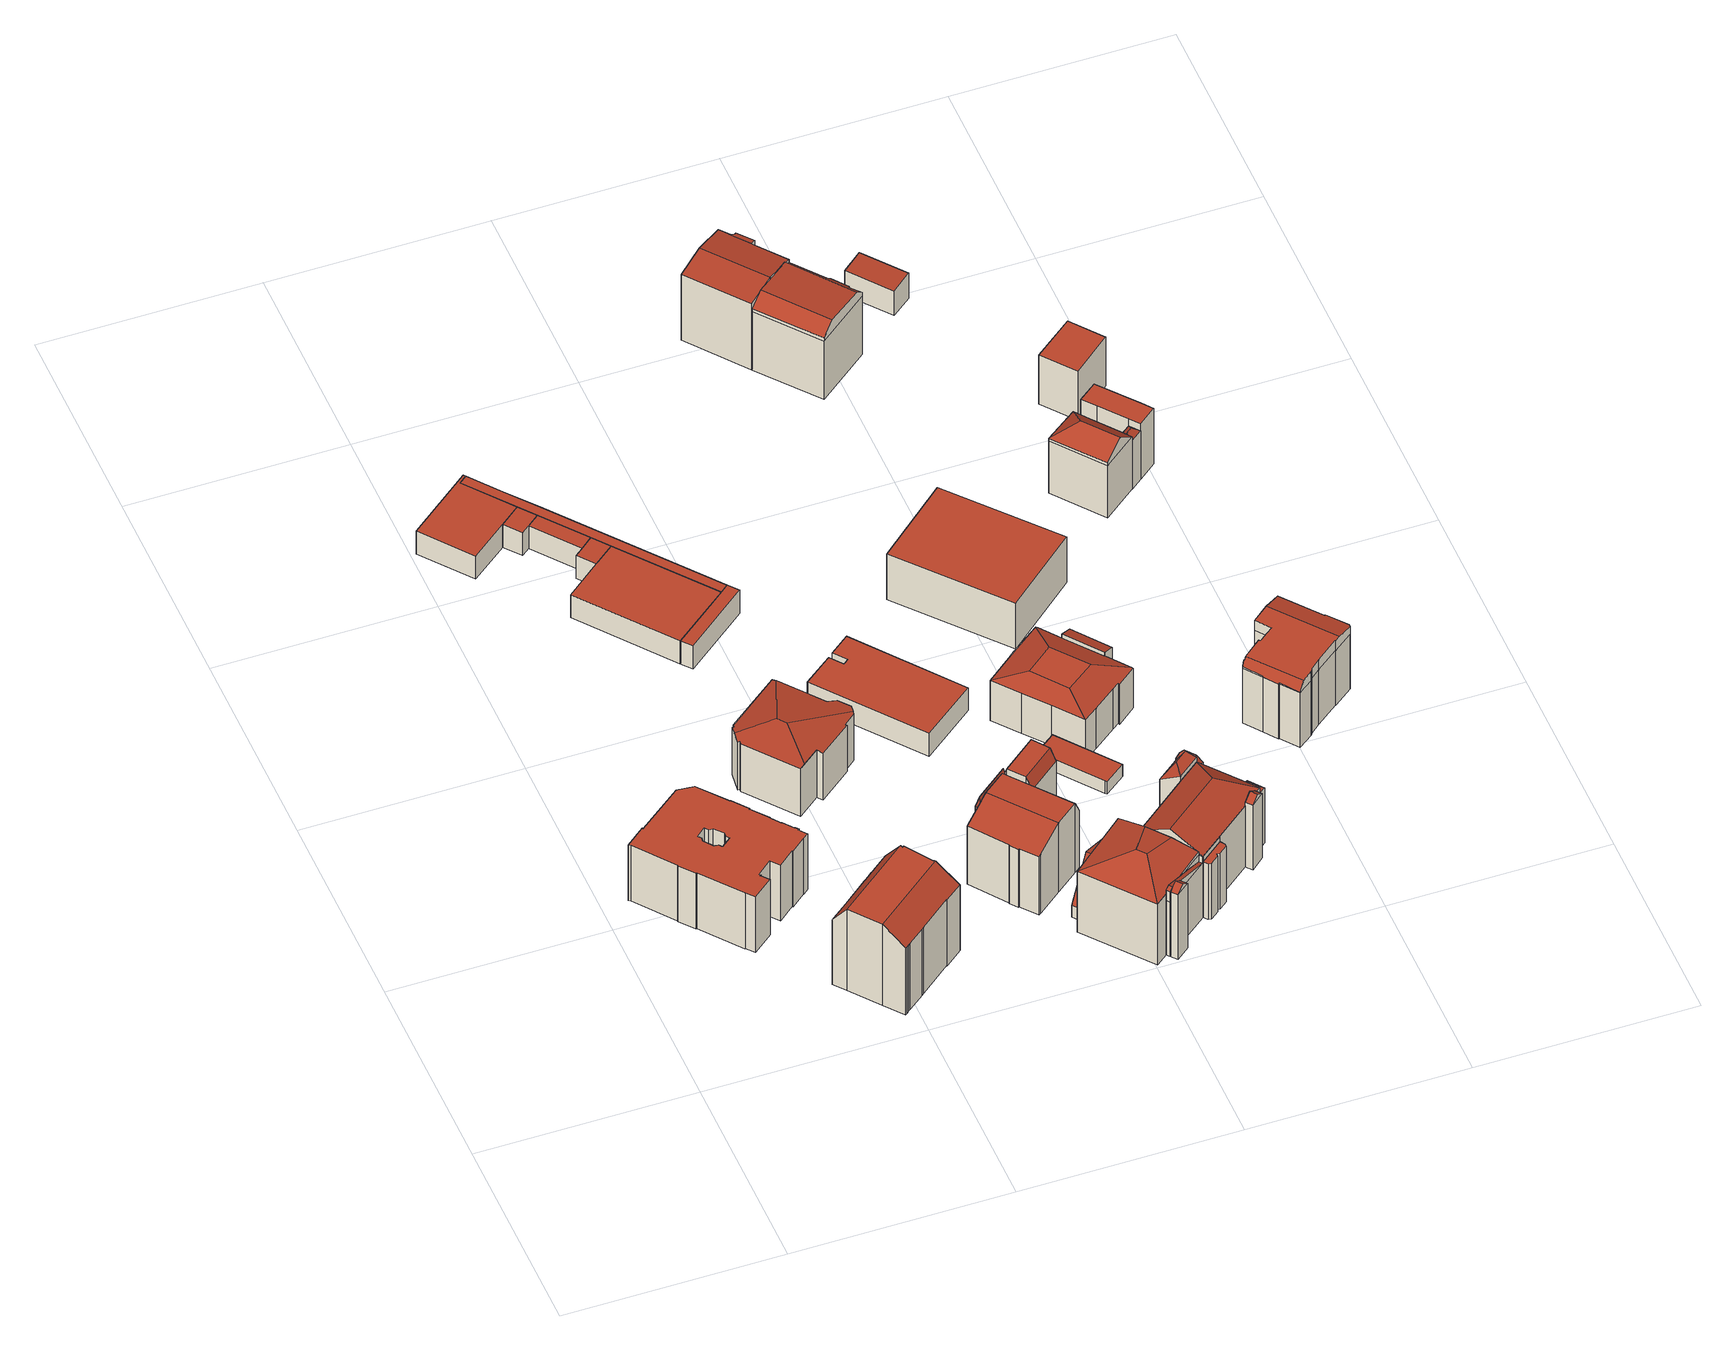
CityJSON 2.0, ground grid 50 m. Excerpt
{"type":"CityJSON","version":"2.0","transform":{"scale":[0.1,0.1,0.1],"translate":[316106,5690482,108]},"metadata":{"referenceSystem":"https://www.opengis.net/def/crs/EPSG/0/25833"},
"CityObjects":{
"building1":{"type":"Building","attributes":{"Dachtyp_tdc":"tdcPolyFlatRoof","Gemeindeschluessel":14713000,"Dachneigung":0,"QualitaetDacherkennung":7,"Geometrietyp2DReferenz":"3000","function":"31001_9998","roofType":"1000","measuredHeight":16.12},"geometry":[{"type":"MultiSurface","lod":"2","boundaries":[[[0,1,2,3]],[[1,4,5,2]],[[4,6,7,5]],[[6,8,9,7]],[[8,10,11,9]],[[12,13,14,15]],[[13,16,17,14]],[[16,18,19,17]],[[18,20,21,19]],[[20,22,23,21]],[[22,24,25,23]],[[24,26,27,25]],[[26,28,29,27]],[[28,30,31,29]],[[30,32,33,31]],[[32,34,35,33]],[[34,12,15,35]],[[10,36,37,11]],[[36,38,39,37]],[[38,40,41,39]],[[40,42,43,41]],[[42,44,45,43]],[[44,46,47,45]],[[46,48,49,47]],[[48,50,51,49]],[[50,52,53,51]],[[52,54,55,53]],[[54,56,57,55]],[[56,58,59,57]],[[58,60,61,59]],[[60,62,63,61]],[[62,64,65,63]],[[64,66,67,65]],[[66,68,69,67]],[[68,70,71,69]],[[70,72,73,71]],[[72,74,75,73]],[[74,76,77,75]],[[76,78,79,77]],[[78,80,81,79]],[[80,82,83,81]],[[82,84,85,83]],[[84,86,87,85]],[[86,88,89,87]],[[88,90,91,89]],[[90,92,93,91]],[[92,94,95,93]],[[94,0,3,95]],[[94,92,90,88,86,84,82,80,78,76,74,72,70,68,66,64,62,60,58,56,54,52,50,48,46,44,42,40,38,36,10,8,6,4,1,0],[12,34,32,30,28,26,24,22,20,18,16,13]],[[3,2,5,7,9,11,37,39,41,43,45,47,49,51,53,55,57,59,61,63,65,67,69,71,73,75,77,79,81,83,85,87,89,91,93,95],[15,14,17,19,21,23,25,27,29,31,33,35]]],"semantics":{"surfaces":[{"type":"WallSurface"},{"type":"RoofSurface"},{"type":"GroundSurface"}],"values":[0,0,0,0,0,0,0,0,0,0,0,0,0,0,0,0,0,0,0,0,0,0,0,0,0,0,0,0,0,0,0,0,0,0,0,0,0,0,0,0,0,0,0,0,0,0,0,0,1,2]}}]},
"building2":{"type":"Building","attributes":{"Dachtyp_tdc":"tdcFreeFormRoof","Gemeindeschluessel":14713000,"Dachneigung":0,"QualitaetDacherkennung":23,"Geometrietyp2DReferenz":"3000","function":"31001_9998","roofType":"5000","measuredHeight":23.59},"geometry":[{"type":"MultiSurface","lod":"2","boundaries":[[[96,97,98,99]],[[97,100,101,98]],[[100,102,103,101]],[[102,104,105,103]],[[104,106,107,105]],[[106,108,109,107]],[[108,110,111,109]],[[110,112,113,111]],[[112,114,115,113]],[[114,116,117,115]],[[116,118,119,117]],[[118,120,121,119]],[[120,122,123,121]],[[122,124,125,123]],[[124,126,127,125]],[[126,128,129,127]],[[128,130,131,129]],[[130,132,133,131]],[[132,134,135,133]],[[134,136,137,135]],[[136,138,139,137]],[[138,140,141,139]],[[140,142,143,141]],[[142,144,145,143]],[[144,146,147,145]],[[146,96,99,147]],[[142,140,138,136,134,132,130,128,126,124,122]],[[120,118,116,114,112,110,108,106,104,102,100]],[[122,120,100,97,96,146,144,142]],[[99,98,101,103,105,107,109,111,113,115,117,119,121,123,125,127,129,131,133,135,137,139,141,143,145,147]]],"semantics":{"surfaces":[{"type":"WallSurface"},{"type":"RoofSurface"},{"type":"GroundSurface"}],"values":[0,0,0,0,0,0,0,0,0,0,0,0,0,0,0,0,0,0,0,0,0,0,0,0,0,0,1,1,1,2]}}]},
"building3":{"type":"Building","attributes":{"Gemeindeschluessel":14713000,"Geometrietyp2DReferenz":"3000","function":"31001_3211","roofType":"9999"},"children":["building3-1","building3-2","building3-3","building3-4","building3-5"]},
"building3-1":{"type":"BuildingPart","attributes":{"Dachtyp_tdc":"tdcPolyFlatRoof","Dachneigung":0,"QualitaetDacherkennung":55,"Geometrietyp2DReferenz":"3000","roofType":"1000","measuredHeight":6.59},"parents":["building3"],"geometry":[{"type":"MultiSurface","lod":"2","boundaries":[[[148,149,150,151]],[[152,153,154,155]],[[148,151,156,157]],[[157,153,152,149,148]],[[151,150,155,154,156]],[[155,150,149,152]],[[157,156,154,153]]],"semantics":{"surfaces":[{"type":"WallSurface"},{"type":"RoofSurface"},{"type":"GroundSurface"},{"type":"ClosureSurface"}],"values":[0,0,0,1,2,3,3]}}]},
"building3-2":{"type":"BuildingPart","attributes":{"Dachtyp_tdc":"tdcPolyFlatRoof","Dachneigung":0,"QualitaetDacherkennung":68,"Geometrietyp2DReferenz":"3000","roofType":"1000","measuredHeight":6.63},"parents":["building3"],"geometry":[{"type":"MultiSurface","lod":"2","boundaries":[[[158,159,160,161]],[[159,162,163,160]],[[162,164,165,163]],[[164,166,167,165]],[[166,152,155,167]],[[158,161,150,149]],[[149,152,166,164,162,159,158]],[[160,163,165,167,155,150,161]],[[149,150,155,152]]],"semantics":{"surfaces":[{"type":"WallSurface"},{"type":"RoofSurface"},{"type":"GroundSurface"},{"type":"ClosureSurface"}],"values":[0,0,0,0,0,0,1,2,3]}}]},
"building3-3":{"type":"BuildingPart","attributes":{"Dachtyp_tdc":"tdcPolyFlatRoof","Dachneigung":0,"QualitaetDacherkennung":56,"Geometrietyp2DReferenz":"3000","roofType":"1000","measuredHeight":6.57},"parents":["building3"],"geometry":[{"type":"MultiSurface","lod":"2","boundaries":[[[168,157,156,169]],[[153,170,171,154]],[[170,153,157,168]],[[169,156,154,171]],[[154,156,157,153]],[[169,171,170,168]]],"semantics":{"surfaces":[{"type":"WallSurface"},{"type":"RoofSurface"},{"type":"GroundSurface"},{"type":"ClosureSurface"}],"values":[0,0,1,2,3,3]}}]},
"building3-4":{"type":"BuildingPart","attributes":{"Dachtyp_tdc":"tdcPolyFlatRoof","Dachneigung":0,"QualitaetDacherkennung":60,"Geometrietyp2DReferenz":"3000","roofType":"1000","measuredHeight":6.61},"parents":["building3"],"geometry":[{"type":"MultiSurface","lod":"2","boundaries":[[[172,173,174,175]],[[173,168,169,174]],[[176,177,171,170]],[[176,170,168,173,172]],[[175,174,169,171,177]],[[170,171,169,168]],[[175,177,176,172]]],"semantics":{"surfaces":[{"type":"WallSurface"},{"type":"RoofSurface"},{"type":"GroundSurface"},{"type":"ClosureSurface"}],"values":[0,0,0,1,2,3,3]}}]},
"building3-5":{"type":"BuildingPart","attributes":{"Dachtyp_tdc":"tdcPolyFlatRoof","Dachneigung":0,"QualitaetDacherkennung":76,"Geometrietyp2DReferenz":"3000","roofType":"1000","measuredHeight":6.61},"parents":["building3"],"geometry":[{"type":"MultiSurface","lod":"2","boundaries":[[[178,179,177,176]],[[178,180,181,179]],[[178,176,172,182,183,180]],[[181,184,185,175,177,179]],[[180,183,184,181]],[[183,182,185,184]],[[182,172,175,185]],[[176,177,175,172]]],"semantics":{"surfaces":[{"type":"WallSurface"},{"type":"RoofSurface"},{"type":"GroundSurface"},{"type":"ClosureSurface"}],"values":[0,0,1,2,0,0,0,3]}}]},
"building4":{"type":"Building","attributes":{"name":"Villa Thomana","Dachtyp_tdc":"tdcFreeFormRoof","Gemeindeschluessel":14713000,"Dachneigung":10.05,"QualitaetDacherkennung":48,"Geometrietyp2DReferenz":"3000","function":"31001_9998","roofType":"5000","measuredHeight":15.52},"geometry":[{"type":"MultiSurface","lod":"2","boundaries":[[[186,187,188,189]],[[187,190,191,188]],[[190,192,193,191]],[[192,194,195,193]],[[194,196,197,195]],[[196,198,199,197]],[[198,200,201,199]],[[200,202,203,201]],[[202,204,205,203]],[[204,206,207,205]],[[206,208,209,207]],[[208,210,211,209]],[[210,212,213,211]],[[212,214,215,213]],[[214,216,217,215]],[[216,186,189,217]],[[198,196,218,219,220,204,202,200]],[[221,222,187,186,216,214,223]],[[218,194,192,190,222,221,219]],[[221,223,212,210,208,206,220,219]],[[196,194,218]],[[214,212,223]],[[190,187,222]],[[206,204,220]],[[189,188,191,193,195,197,199,201,203,205,207,209,211,213,215,217]]],"semantics":{"surfaces":[{"type":"WallSurface"},{"type":"RoofSurface"},{"type":"GroundSurface"}],"values":[0,0,0,0,0,0,0,0,0,0,0,0,0,0,0,0,1,1,1,1,0,0,0,0,2]}}]},
"building5":{"type":"Building","attributes":{"Gemeindeschluessel":14713000,"Geometrietyp2DReferenz":"3000","function":"31001_3211","roofType":"9999"},"children":["building5-1","building5-2"]},
"building5-1":{"type":"BuildingPart","attributes":{"Dachtyp_tdc":"tdcPolyFlatRoof","Dachneigung":0,"QualitaetDacherkennung":63,"Geometrietyp2DReferenz":"3000","roofType":"1000","measuredHeight":6.59},"parents":["building5"],"geometry":[{"type":"MultiSurface","lod":"2","boundaries":[[[166,164,165,167]],[[164,224,225,165]],[[224,226,227,225]],[[226,228,229,227]],[[178,166,167,179]],[[178,228,226,224,164,166]],[[167,165,225,227,229,179]],[[179,229,228,178]]],"semantics":{"surfaces":[{"type":"WallSurface"},{"type":"RoofSurface"},{"type":"GroundSurface"},{"type":"ClosureSurface"}],"values":[0,0,0,0,0,1,2,3]}}]},
"building5-2":{"type":"BuildingPart","attributes":{"Dachtyp_tdc":"tdcPolyFlatRoof","Dachneigung":0,"QualitaetDacherkennung":55,"Geometrietyp2DReferenz":"3000","roofType":"1000","measuredHeight":6.64},"parents":["building5"],"geometry":[{"type":"MultiSurface","lod":"2","boundaries":[[[230,231,232,233]],[[231,234,184,232]],[[234,235,181,184]],[[235,236,178,179,181]],[[237,230,233,229,228]],[[237,236,235,234,231,230]],[[233,232,184,181,179,229]],[[228,178,236,237]],[[228,229,179,178]]],"semantics":{"surfaces":[{"type":"WallSurface"},{"type":"RoofSurface"},{"type":"GroundSurface"},{"type":"ClosureSurface"}],"values":[0,0,0,0,0,1,2,0,3]}}]},
"building6":{"type":"Building","attributes":{"Gemeindeschluessel":14713000,"Geometrietyp2DReferenz":"3000","function":"31001_9998","roofType":"9999"},"children":["building6-1","building6-2","building6-3"]},
"building6-1":{"type":"BuildingPart","attributes":{"Dachtyp_tdc":"tdcCutGableRoof","Dachneigung":21.96,"QualitaetDacherkennung":43,"Geometrietyp2DReferenz":"3000","roofType":"9999","measuredHeight":20.06},"parents":["building6"],"geometry":[{"type":"MultiSurface","lod":"2","boundaries":[[[238,239,240,241,242]],[[239,243,244,240]],[[243,245,246,244]],[[245,247,248,246]],[[247,249,250,248]],[[249,251,252,250]],[[251,253,254,252]],[[253,255,256,254]],[[255,257,258,256]],[[257,259,260,258]],[[259,261,262,263,260]],[[243,239,238,264,265,266,267]],[[268,261,259,257,255,253,251,249,247,245]],[[267,268,245,243]],[[269,270,271,241,240,244,246,248,250,252,254,256,258,260,263,272,273]],[[242,241,271,264,238]],[[264,271,270,265]],[[265,270,269,274,266]],[[275,262,261,268]],[[272,263,262,275]],[[267,276,275,268]],[[276,273,272,275]],[[266,274,276,267]],[[273,276,274,269]]],"semantics":{"surfaces":[{"type":"WallSurface"},{"type":"RoofSurface"},{"type":"GroundSurface"},{"type":"ClosureSurface"}],"values":[0,0,0,0,0,0,0,0,0,0,0,1,1,1,2,3,3,3,0,3,0,3,0,3]}}]},
"building6-2":{"type":"BuildingPart","attributes":{"Dachtyp_tdc":"tdcFreeFormRoof","Dachneigung":75.14,"QualitaetDacherkennung":14,"Geometrietyp2DReferenz":"3000","roofType":"5000","measuredHeight":19.78},"parents":["building6"],"geometry":[{"type":"MultiSurface","lod":"2","boundaries":[[[262,277,278,263]],[[277,279,280,281,278]],[[282,283,279,277]],[[282,277,262]],[[283,282,262,275,276,274,284]],[[263,278,281,269,273,272]],[[285,280,279]],[[269,281,280,285,274]],[[263,272,275,262]],[[272,273,276,275]],[[273,269,274,276]],[[284,285,279,283]],[[274,285,284]]],"semantics":{"surfaces":[{"type":"WallSurface"},{"type":"RoofSurface"},{"type":"GroundSurface"},{"type":"ClosureSurface"}],"values":[0,0,1,1,1,2,0,3,3,3,3,0,3]}}]},
"building6-3":{"type":"BuildingPart","attributes":{"Dachtyp_tdc":"tdcCutGableRoof","Dachneigung":0.472,"QualitaetDacherkennung":51,"Geometrietyp2DReferenz":"3000","roofType":"9999","measuredHeight":19.99},"parents":["building6"],"geometry":[{"type":"MultiSurface","lod":"2","boundaries":[[[280,286,287,281]],[[286,288,289,287]],[[288,290,291,289]],[[290,292,293,291]],[[292,294,295,293]],[[294,242,241,295]],[[288,286,280,285,284,296]],[[297,238,242,294,292,290]],[[296,297,290,288]],[[281,287,289,291,293,295,241,271,270,269]],[[264,238,297]],[[271,241,242,238,264]],[[265,264,297,296]],[[270,271,264,265]],[[284,274,266,265,296]],[[266,274,269,270,265]],[[280,281,269,274,285]],[[285,274,284]]],"semantics":{"surfaces":[{"type":"WallSurface"},{"type":"RoofSurface"},{"type":"GroundSurface"},{"type":"ClosureSurface"}],"values":[0,0,0,0,0,0,1,1,1,2,0,3,0,3,0,3,3,3]}}]},
"building7":{"type":"Building","attributes":{"Dachtyp_tdc":"tdcPolyFlatRoof","Gemeindeschluessel":14713000,"Dachneigung":0,"QualitaetDacherkennung":84,"Geometrietyp2DReferenz":"3000","function":"31001_9998","roofType":"1000","measuredHeight":6.53},"geometry":[{"type":"MultiSurface","lod":"2","boundaries":[[[298,299,300,301]],[[299,302,303,300]],[[302,304,305,303]],[[304,306,307,305]],[[306,308,309,307]],[[308,310,311,309]],[[310,312,313,311]],[[312,298,301,313]],[[312,310,308,306,304,302,299,298]],[[301,300,303,305,307,309,311,313]]],"semantics":{"surfaces":[{"type":"WallSurface"},{"type":"RoofSurface"},{"type":"GroundSurface"}],"values":[0,0,0,0,0,0,0,0,1,2]}}]},
"building8":{"type":"Building","attributes":{"Dachtyp_tdc":"tdcFreeFormRoof","Gemeindeschluessel":14713000,"Dachneigung":17.53,"QualitaetDacherkennung":1,"Geometrietyp2DReferenz":"3000","function":"31001_9998","roofType":"5000","measuredHeight":14.08},"geometry":[{"type":"MultiSurface","lod":"2","boundaries":[[[314,315,316,317]],[[315,318,319,316]],[[318,320,321,319]],[[320,322,323,321]],[[322,324,325,323]],[[324,314,317,325]],[[315,314,324,326,327,318]],[[320,327,326,322]],[[324,322,326]],[[320,318,327]],[[317,316,319,321,323,325]]],"semantics":{"surfaces":[{"type":"WallSurface"},{"type":"RoofSurface"},{"type":"GroundSurface"}],"values":[0,0,0,0,0,0,1,1,0,0,2]}}]},
"building9":{"type":"Building","attributes":{"Gemeindeschluessel":14713000,"Geometrietyp2DReferenz":"3000","function":"31001_9998","roofType":"9999"},"children":["building9-1","building9-2","building9-3","building9-4","building9-5","building9-6","building9-7","building9-8","building9-9"]},
"building9-1":{"type":"BuildingPart","attributes":{"Dachtyp_tdc":"tdcFreeFormRoof","Dachneigung":39.12,"QualitaetDacherkennung":17,"Geometrietyp2DReferenz":"3000","roofType":"5000","measuredHeight":16.83},"parents":["building9"],"geometry":[{"type":"MultiSurface","lod":"2","boundaries":[[[328,329,330,331]],[[329,332,333,330]],[[332,334,335,333]],[[336,334,332]],[[337,336,332,329]],[[337,329,328]],[[336,337,328,334]],[[331,330,333,335]],[[331,335,334,328]]],"semantics":{"surfaces":[{"type":"WallSurface"},{"type":"RoofSurface"},{"type":"GroundSurface"},{"type":"ClosureSurface"}],"values":[0,0,0,1,1,1,1,2,3]}}]},
"building9-2":{"type":"BuildingPart","attributes":{"Dachtyp_tdc":"tdcPolyFlatRoof","Dachneigung":0,"QualitaetDacherkennung":27,"Geometrietyp2DReferenz":"3000","roofType":"1000","measuredHeight":16.14},"parents":["building9"],"geometry":[{"type":"MultiSurface","lod":"2","boundaries":[[[338,339,340,341]],[[342,343,344,345]],[[343,346,347,344]],[[346,348,349,347]],[[348,350,351,349]],[[350,352,353,351]],[[352,354,355,353]],[[354,338,341,355]],[[354,352,350,348,346,343,342,339,338]],[[341,340,345,344,347,349,351,353,355]],[[345,340,339,342]]],"semantics":{"surfaces":[{"type":"WallSurface"},{"type":"RoofSurface"},{"type":"GroundSurface"},{"type":"ClosureSurface"}],"values":[0,0,0,0,0,0,0,0,1,2,3]}}]},
"building9-3":{"type":"BuildingPart","attributes":{"Dachtyp_tdc":"tdcGableRoof","Dachneigung":16.8,"QualitaetDacherkennung":8,"Geometrietyp2DReferenz":"3000","roofType":"3100","measuredHeight":19.42},"parents":["building9"],"geometry":[{"type":"MultiSurface","lod":"2","boundaries":[[[356,357,358,359]],[[360,361,362,363]],[[364,365,366,367,368,369,370,356]],[[371,372,368,367,373]],[[360,371,373,374,375,361]],[[356,370,357]],[[359,358,363,362,376]],[[363,358,357,360]],[[376,362,361,364]],[[359,376,364,356]],[[374,373,367,366]],[[361,375,365,364]],[[375,374,366,365]],[[357,370,369,371,360]],[[369,368,372,371]]],"semantics":{"surfaces":[{"type":"WallSurface"},{"type":"RoofSurface"},{"type":"GroundSurface"},{"type":"ClosureSurface"}],"values":[0,0,1,1,0,0,2,3,3,3,0,3,3,3,3]}}]},
"building9-4":{"type":"BuildingPart","attributes":{"Dachtyp_tdc":"tdcGableRoof","Dachneigung":37.86,"QualitaetDacherkennung":38,"Geometrietyp2DReferenz":"3000","roofType":"3100","measuredHeight":20.28},"parents":["building9"],"geometry":[{"type":"MultiSurface","lod":"2","boundaries":[[[377,378,379,358,357,370]],[[378,380,381,379]],[[380,371,360,363,381]],[[380,378,382]],[[378,377,383,382]],[[371,380,382,383,372]],[[358,379,381,363]],[[370,369,377]],[[357,358,363,360]],[[370,357,360,371,369]],[[383,377,369,368,372]],[[369,371,372,368]]],"semantics":{"surfaces":[{"type":"WallSurface"},{"type":"RoofSurface"},{"type":"GroundSurface"},{"type":"ClosureSurface"}],"values":[0,0,0,0,1,1,2,0,3,3,0,3]}}]},
"building9-5":{"type":"BuildingPart","attributes":{"Dachtyp_tdc":"tdcHipAndGableRoof","Dachneigung":27.98,"QualitaetDacherkennung":46,"Geometrietyp2DReferenz":"3000","roofType":"5000","measuredHeight":21.85},"parents":["building9"],"geometry":[{"type":"MultiSurface","lod":"2","boundaries":[[[384,385,386,387]],[[388,389,328,331,390,391]],[[392,393,394,335,334]],[[395,396,342,345,397]],[[398,340,339]],[[398,399,356,359,340]],[[400,384,387,401,402]],[[403,404,388,405,406]],[[405,385,384,400,407,408,406]],[[409,410,411,403,406,408,412,413,414,415]],[[396,409,415,398]],[[398,415,414,399]],[[392,403,411,393]],[[393,411,410,395]],[[395,410,409,396]],[[389,404,403,392]],[[388,404,389]],[[387,386,416,390,331,335,394,397,345,340,359,376,401]],[[416,386,385,405,417]],[[391,417,405,388]],[[390,416,417,391]],[[334,328,389,392]],[[334,335,331,328]],[[397,394,393,395]],[[339,342,396,398]],[[339,340,345,342]],[[364,356,399,418,419]],[[376,359,356,364]],[[402,401,376,364,419]],[[402,419,418,400]],[[399,414,413,418]],[[412,408,407]],[[418,413,412,407,400]]],"semantics":{"surfaces":[{"type":"WallSurface"},{"type":"RoofSurface"},{"type":"GroundSurface"},{"type":"ClosureSurface"}],"values":[0,0,0,0,0,0,0,1,1,1,0,0,0,0,0,0,0,2,3,0,3,0,3,3,0,3,0,3,3,3,0,0,3]}}]},
"building9-6":{"type":"BuildingPart","attributes":{"Dachtyp_tdc":"tdcFreeFormRoof","Dachneigung":68.6,"QualitaetDacherkennung":10,"Geometrietyp2DReferenz":"3000","roofType":"5000","measuredHeight":18.44},"parents":["building9"],"geometry":[{"type":"MultiSurface","lod":"2","boundaries":[[[420,421,422,423,424]],[[421,425,426,422]],[[425,427,428,426]],[[427,391,390,428]],[[429,391,427]],[[430,429,427,425]],[[431,430,425,421]],[[431,421,420]],[[429,430,431,420,432,417,391]],[[423,422,426,428,390,416]],[[424,432,420]],[[416,390,391,417]],[[424,423,416,417,432]]],"semantics":{"surfaces":[{"type":"WallSurface"},{"type":"RoofSurface"},{"type":"GroundSurface"},{"type":"ClosureSurface"}],"values":[0,0,0,0,1,1,1,1,1,2,0,3,3]}}]},
"building9-7":{"type":"BuildingPart","attributes":{"Dachtyp_tdc":"tdcGableRoof","Dachneigung":38.3,"QualitaetDacherkennung":40,"Geometrietyp2DReferenz":"3000","roofType":"3100","measuredHeight":20.29},"parents":["building9"],"geometry":[{"type":"MultiSurface","lod":"2","boundaries":[[[433,434,435,394,393]],[[434,436,437,435]],[[436,438,395,397,437]],[[436,434,439]],[[433,438,440]],[[434,433,440,439]],[[438,436,439,440]],[[394,435,437,397]],[[433,393,395,438]],[[393,394,397,395]]],"semantics":{"surfaces":[{"type":"WallSurface"},{"type":"RoofSurface"},{"type":"GroundSurface"},{"type":"ClosureSurface"}],"values":[0,0,0,0,0,1,1,2,0,3]}}]},
"building9-8":{"type":"BuildingPart","attributes":{"Dachtyp_tdc":"tdcHipAndGableRoof","Dachneigung":58.76,"QualitaetDacherkennung":30,"Geometrietyp2DReferenz":"3000","roofType":"5000","measuredHeight":19.45},"parents":["building9"],"geometry":[{"type":"MultiSurface","lod":"2","boundaries":[[[441,442,443,386,385]],[[442,424,423,443]],[[442,441,444]],[[445,432,424,446]],[[441,445,446,444]],[[424,442,444,446]],[[416,386,443,423]],[[385,405,445,441]],[[385,386,416,417,405]],[[417,432,445,405]],[[423,424,432,417,416]]],"semantics":{"surfaces":[{"type":"WallSurface"},{"type":"RoofSurface"},{"type":"GroundSurface"},{"type":"ClosureSurface"}],"values":[0,0,1,0,1,1,2,0,3,0,3]}}]},
"building9-9":{"type":"BuildingPart","attributes":{"Dachtyp_tdc":"tdcCutTentRoof","Dachneigung":22.81,"QualitaetDacherkennung":33,"Geometrietyp2DReferenz":"3000","roofType":"9999","measuredHeight":21.89},"parents":["building9"],"geometry":[{"type":"MultiSurface","lod":"2","boundaries":[[[375,447,448,362,361]],[[447,449,450,448]],[[449,451,452,450]],[[451,453,454,452]],[[453,402,401,454]],[[455,412,407,456,457,458,459]],[[447,374,366,455,459,460]],[[449,447,460,461]],[[457,462,449,461,458]],[[461,460,459,458]],[[375,374,447]],[[453,457,456,400,402]],[[451,462,457,453]],[[449,462,451]],[[401,376,362,448,450,452,454]],[[401,402,419,364,376]],[[365,364,419]],[[361,362,376,364]],[[361,364,365,375]],[[366,365,419,418,413,455]],[[374,375,365,366]],[[413,412,455]],[[400,456,407]],[[402,400,418,419]],[[418,400,407,412,413]]],"semantics":{"surfaces":[{"type":"WallSurface"},{"type":"RoofSurface"},{"type":"GroundSurface"},{"type":"ClosureSurface"}],"values":[0,0,0,0,0,1,1,1,1,1,0,0,0,0,2,3,0,3,3,0,3,0,0,3,3]}}]},
"building10":{"type":"Building","attributes":{"Dachtyp_tdc":"tdcPolyFlatRoof","Gemeindeschluessel":14713000,"Dachneigung":0,"QualitaetDacherkennung":72,"Geometrietyp2DReferenz":"3000","function":"31001_9998","roofType":"1000","measuredHeight":3.6},"geometry":[{"type":"MultiSurface","lod":"2","boundaries":[[[463,464,465,466]],[[464,467,468,465]],[[467,469,470,468]],[[469,471,472,470]],[[471,463,466,472]],[[471,469,467,464,463]],[[466,465,468,470,472]]],"semantics":{"surfaces":[{"type":"WallSurface"},{"type":"RoofSurface"},{"type":"GroundSurface"}],"values":[0,0,0,0,0,1,2]}}]},
"building11":{"type":"Building","attributes":{"Gemeindeschluessel":14713000,"Geometrietyp2DReferenz":"3000","function":"31001_9998","roofType":"9999"},"children":["building11-1","building11-2"]},
"building11-1":{"type":"BuildingPart","attributes":{"Dachtyp_tdc":"tdcPolyFlatRoof","Dachneigung":19.15,"QualitaetDacherkennung":50,"Geometrietyp2DReferenz":"3000","roofType":"2100","measuredHeight":12.54},"parents":["building11"],"geometry":[{"type":"MultiSurface","lod":"2","boundaries":[[[473,474,475,476,477]],[[478,479,480,481,482]],[[479,473,477,480]],[[479,478,483,474,473]],[[477,476,484,481,480]],[[485,475,474,483]],[[485,484,476,475]],[[482,485,483,478]],[[482,481,484,485]]],"semantics":{"surfaces":[{"type":"WallSurface"},{"type":"RoofSurface"},{"type":"GroundSurface"},{"type":"ClosureSurface"}],"values":[0,0,0,1,2,0,3,0,3]}}]},
"building11-2":{"type":"BuildingPart","attributes":{"Dachtyp_tdc":"tdcCutTentRoof","Dachneigung":20.86,"QualitaetDacherkennung":77,"Geometrietyp2DReferenz":"3000","roofType":"9999","measuredHeight":13.57},"parents":["building11"],"geometry":[{"type":"MultiSurface","lod":"2","boundaries":[[[486,487,488,489]],[[487,490,491,488]],[[490,482,481,491]],[[475,492,493,476]],[[492,494,495,493]],[[494,496,497,495]],[[496,498,499,497]],[[498,500,501,499]],[[500,502,503,501]],[[502,504,505,503]],[[504,506,507,505]],[[506,508,509,507]],[[508,510,511,509]],[[510,512,513,511]],[[512,514,515,513]],[[514,486,489,515]],[[492,475,485,482,490,487,516,517]],[[504,502,500,498,496,494,492,517,518]],[[510,508,506,504,518,519]],[[487,486,514,512,510,519,516]],[[519,518,517,516]],[[489,488,491,481,484,476,493,495,497,499,501,503,505,507,509,511,513,515]],[[484,481,482,485]],[[475,476,484,485]]],"semantics":{"surfaces":[{"type":"WallSurface"},{"type":"RoofSurface"},{"type":"GroundSurface"},{"type":"ClosureSurface"}],"values":[0,0,0,0,0,0,0,0,0,0,0,0,0,0,0,0,1,1,1,1,1,2,3,3]}}]},
"building12":{"type":"Building","attributes":{"name":"Grundschule forum thomanum","Dachtyp_tdc":"tdcPolyFlatRoof","Gemeindeschluessel":14713000,"Dachneigung":0,"QualitaetDacherkennung":86,"Geometrietyp2DReferenz":"3000","function":"31001_3021","roofType":"1000","measuredHeight":13.24},"geometry":[{"type":"MultiSurface","lod":"2","boundaries":[[[520,521,522,523]],[[521,524,525,522]],[[524,526,527,525]],[[524,521,520,526]],[[527,523,522,525]],[[526,520,523,527]]],"semantics":{"surfaces":[{"type":"WallSurface"},{"type":"RoofSurface"},{"type":"GroundSurface"}],"values":[0,0,0,1,2,0]}}]},
"building13":{"type":"Building","attributes":{"Gemeindeschluessel":14713000,"Geometrietyp2DReferenz":"3000","function":"31001_9998","roofType":"9999"},"children":["building13-1","building13-2"]},
"building13-1":{"type":"BuildingPart","attributes":{"Dachtyp_tdc":"tdcPolyFlatRoof","Dachneigung":8.96,"QualitaetDacherkennung":33,"Geometrietyp2DReferenz":"3000","roofType":"2100","measuredHeight":19.01},"parents":["building13"],"geometry":[{"type":"MultiSurface","lod":"2","boundaries":[[[528,529,530,531]],[[528,532,533,529]],[[532,534,535,533]],[[534,536,537,535]],[[536,538,539,537]],[[540,538,536,534,532,528,531]],[[530,529,533,535,537,539,541]],[[540,541,539,538]],[[531,530,541,540]]],"semantics":{"surfaces":[{"type":"WallSurface"},{"type":"RoofSurface"},{"type":"GroundSurface"},{"type":"ClosureSurface"}],"values":[0,0,0,0,0,1,2,3,3]}}]},
"building13-2":{"type":"BuildingPart","attributes":{"Dachtyp_tdc":"tdcGableRoof","Dachneigung":10.07,"QualitaetDacherkennung":35,"Geometrietyp2DReferenz":"3000","roofType":"3100","measuredHeight":20.36},"parents":["building13"],"geometry":[{"type":"MultiSurface","lod":"2","boundaries":[[[538,542,543,539]],[[542,544,545,543]],[[544,546,547,545]],[[546,548,549,547]],[[548,550,551,549]],[[550,552,553,551]],[[552,554,555,553]],[[554,531,530,555]],[[552,550,548,546]],[[546,544,542,538,540,531,554,552]],[[541,539,543,545,547,549,551,553,555,530]],[[539,541,540,538]],[[541,530,531,540]]],"semantics":{"surfaces":[{"type":"WallSurface"},{"type":"RoofSurface"},{"type":"GroundSurface"},{"type":"ClosureSurface"}],"values":[0,0,0,0,0,0,0,0,1,1,2,3,3]}}]},
"building14":{"type":"Building","attributes":{"Dachtyp_tdc":"tdcFreeFormRoof","Gemeindeschluessel":14713000,"Dachneigung":3.19,"QualitaetDacherkennung":56,"Geometrietyp2DReferenz":"3000","function":"31001_9998","roofType":"5000","measuredHeight":20.23},"geometry":[{"type":"MultiSurface","lod":"2","boundaries":[[[556,557,558,559]],[[557,560,545,558]],[[560,561,562,545]],[[561,563,564,562]],[[563,565,566,564]],[[565,567,568,566]],[[567,569,570,568]],[[569,571,572,570]],[[571,573,574,572]],[[573,575,549,574]],[[575,556,559,549]],[[576,577,565,563,578,579,580,581,582]],[[583,584,585,586]],[[585,581,580,586]],[[556,586,580,557]],[[575,583,586,556]],[[573,584,583,575]],[[571,582,581,585,584,573]],[[569,576,582,571]],[[557,580,579,560]],[[560,579,578,561]],[[561,578,563]],[[567,577,576,569]],[[565,577,567]],[[559,558,545,562,564,566,568,570,572,574,549]]],"semantics":{"surfaces":[{"type":"WallSurface"},{"type":"RoofSurface"},{"type":"GroundSurface"}],"values":[0,0,0,0,0,0,0,0,0,0,0,1,1,1,0,0,0,0,0,0,0,0,0,0,2]}}]},
"building15":{"type":"Building","attributes":{"Dachtyp_tdc":"tdcFreeFormRoof","Gemeindeschluessel":14713000,"Dachneigung":51.97,"QualitaetDacherkennung":13,"Geometrietyp2DReferenz":"3000","function":"31001_9998","roofType":"5000","measuredHeight":4.13},"geometry":[{"type":"MultiSurface","lod":"2","boundaries":[[[587,588,589,590]],[[588,591,592,589]],[[591,593,594,592]],[[593,595,596,594]],[[595,597,598,596]],[[597,587,590,598]],[[599,600,597,595]],[[599,595,593]],[[601,600,599,593,591]],[[602,601,591,588]],[[602,588,587]],[[600,601,602,587,597]],[[590,589,592,594,596,598]]],"semantics":{"surfaces":[{"type":"WallSurface"},{"type":"RoofSurface"},{"type":"GroundSurface"}],"values":[0,0,0,0,0,0,1,0,1,1,1,1,2]}}]},
"building16":{"type":"Building","attributes":{"Dachtyp_tdc":"tdcFreeFormRoof","Gemeindeschluessel":14713000,"Dachneigung":1.86,"QualitaetDacherkennung":40,"Geometrietyp2DReferenz":"3000","function":"31001_9998","roofType":"5000","measuredHeight":18.81},"geometry":[{"type":"MultiSurface","lod":"2","boundaries":[[[603,604,605,606]],[[604,607,608,605]],[[607,609,610,608]],[[609,611,612,610]],[[611,613,614,612]],[[613,615,616,614]],[[615,617,618,616]],[[617,619,620,618]],[[619,621,622,620]],[[621,623,624,622]],[[623,625,626,624]],[[625,627,628,626]],[[627,629,630,628]],[[629,631,632,630]],[[631,633,634,632]],[[633,635,636,634]],[[635,637,638,636]],[[637,639,640,638]],[[639,641,642,640]],[[641,643,644,642]],[[643,645,646,644]],[[645,647,648,646]],[[647,603,606,648]],[[649,650,651,652,653,654,655]],[[656,611,657,658,659,660,661,662,663,664]],[[665,654,653,666,667,668,669,670,660,659,671,672,673,674,675]],[[643,675,674,645]],[[641,665,675,643]],[[645,674,673,647]],[[647,673,672,603]],[[603,672,671,604]],[[604,671,659,658,607]],[[621,670,669,623]],[[619,661,660,670,621]],[[623,669,668,625]],[[625,668,667,627]],[[627,667,666,629]],[[629,666,653,652,631]],[[639,655,654,665,641]],[[613,664,663,615]],[[656,664,613]],[[615,663,662,617]],[[617,662,661,619]],[[607,658,657,609]],[[609,657,611]],[[611,656,613]],[[637,649,655,639]],[[631,652,651,633]],[[633,651,650,635]],[[635,650,649,637]],[[606,605,608,610,612,614,616,618,620,622,624,626,628,630,632,634,636,638,640,642,644,646,648]]],"semantics":{"surfaces":[{"type":"WallSurface"},{"type":"RoofSurface"},{"type":"GroundSurface"}],"values":[0,0,0,0,0,0,0,0,0,0,0,0,0,0,0,0,0,0,0,0,0,0,0,1,1,1,0,0,0,0,0,0,0,0,0,0,0,0,0,0,0,0,0,0,0,0,0,0,0,0,2]}}]},
"building17":{"type":"Building","attributes":{"Dachtyp_tdc":"tdcPolyFlatRoof","Gemeindeschluessel":14713000,"Dachneigung":2.58,"QualitaetDacherkennung":64,"Geometrietyp2DReferenz":"3000","function":"31001_9998","roofType":"2100","measuredHeight":7.26},"geometry":[{"type":"MultiSurface","lod":"2","boundaries":[[[676,677,678,679]],[[677,680,681,678]],[[680,682,683,681]],[[682,684,685,683]],[[684,686,687,685]],[[686,676,679,687]],[[686,684,682,680,677,676]],[[679,678,681,683,685,687]]],"semantics":{"surfaces":[{"type":"WallSurface"},{"type":"RoofSurface"},{"type":"GroundSurface"}],"values":[0,0,0,0,0,0,1,2]}}]},
"building18":{"type":"Building","attributes":{"Gemeindeschluessel":14713000,"Geometrietyp2DReferenz":"3000","function":"31001_9998","roofType":"9999"},"children":["building18-1","building18-2"]},
"building18-1":{"type":"BuildingPart","attributes":{"Dachtyp_tdc":"tdcHipAndGableRoof","Dachneigung":39.6,"QualitaetDacherkennung":49,"Geometrietyp2DReferenz":"3000","roofType":"5000","measuredHeight":19.26},"parents":["building18"],"geometry":[{"type":"MultiSurface","lod":"2","boundaries":[[[688,689,690,691,692]],[[693,694,695,696,697]],[[694,698,699,695]],[[698,700,701,699]],[[700,688,692,701]],[[689,702,703]],[[704,705,703,702]],[[689,703,705,706,707,693]],[[693,707,694]],[[694,707,706,698]],[[698,706,705,704,700]],[[700,704,702,688]],[[688,702,689]],[[692,691,696,695,699,701]],[[697,690,689,693]],[[697,696,691,690]]],"semantics":{"surfaces":[{"type":"WallSurface"},{"type":"RoofSurface"},{"type":"GroundSurface"},{"type":"ClosureSurface"}],"values":[0,0,0,0,0,1,1,1,0,0,0,0,0,2,0,3]}}]},
"building18-2":{"type":"BuildingPart","attributes":{"Dachtyp_tdc":"tdcPolyFlatRoof","Dachneigung":0,"QualitaetDacherkennung":42,"Geometrietyp2DReferenz":"3000","roofType":"1000","measuredHeight":11.09},"parents":["building18"],"geometry":[{"type":"MultiSurface","lod":"2","boundaries":[[[697,708,709,690]],[[691,710,711,696]],[[690,709,710,691]],[[709,708,711,710]],[[708,697,696,711]],[[691,696,697,690]]],"semantics":{"surfaces":[{"type":"RoofSurface"},{"type":"GroundSurface"},{"type":"WallSurface"},{"type":"ClosureSurface"}],"values":[0,1,2,2,2,3]}}]},
"building19":{"type":"Building","attributes":{"Dachtyp_tdc":"tdcFreeFormRoof","Gemeindeschluessel":14713000,"Dachneigung":44.34,"QualitaetDacherkennung":12,"Geometrietyp2DReferenz":"3000","function":"31001_9998","roofType":"5000","measuredHeight":15.49},"geometry":[{"type":"MultiSurface","lod":"2","boundaries":[[[712,713,714,715]],[[712,715,716]],[[717,718,719,720]],[[714,721,719,718]],[[721,716,720,719]],[[716,715,717,720]],[[713,712,716,721]],[[713,721,714]],[[715,714,718,717]]],"semantics":{"surfaces":[{"type":"RoofSurface"},{"type":"WallSurface"},{"type":"GroundSurface"}],"values":[0,1,2,1,1,1,0,0,1]}}]},
"building20":{"type":"Building","attributes":{"Dachtyp_tdc":"tdcPolyFlatRoof","Gemeindeschluessel":14713000,"Dachneigung":0,"QualitaetDacherkennung":33,"Geometrietyp2DReferenz":"3000","function":"31001_9998","roofType":"1000","measuredHeight":16.03},"geometry":[{"type":"MultiSurface","lod":"2","boundaries":[[[722,723,719,724]],[[723,725,718,719]],[[725,726,727,718]],[[726,728,729,727]],[[728,730,731,729]],[[730,732,733,731]],[[732,722,724,733]],[[732,730,728,726,725,723,722]],[[724,719,718,727,729,731,733]]],"semantics":{"surfaces":[{"type":"WallSurface"},{"type":"RoofSurface"},{"type":"GroundSurface"}],"values":[0,0,0,0,0,0,0,1,2]}}]},
"building21":{"type":"Building","attributes":{"Dachtyp_tdc":"tdcPolyFlatRoof","Gemeindeschluessel":14713000,"Dachneigung":0,"QualitaetDacherkennung":42,"Geometrietyp2DReferenz":"3000","function":"31001_9998","roofType":"1000","measuredHeight":14.26},"geometry":[{"type":"MultiSurface","lod":"2","boundaries":[[[734,735,736,737]],[[735,738,739,736]],[[738,740,741,739]],[[740,734,737,741]],[[740,738,735,734]],[[737,736,739,741]]],"semantics":{"surfaces":[{"type":"WallSurface"},{"type":"RoofSurface"},{"type":"GroundSurface"}],"values":[0,0,0,0,1,2]}}]}
},
"vertices":[
[208,681,163],[247,677,163],[247,677,2],[208,681,2],[300,611,163],[300,611,2],[301,612,163],[301,612,2],[329,577,163],[329,577,2],[328,576,163],[328,576,2],[255,530,163],[238,549,163],[238,549,2],[255,530,2],[228,549,163],[228,549,2],[222,557,163],[222,557,2],[201,540,163],[201,540,2],[207,533,163],[207,533,2],[206,524,163],[206,524,2],[222,503,163],[222,503,2],[232,502,163],[232,502,2],[238,494,163],[238,494,2],[260,512,163],[260,512,2],[254,519,163],[254,519,2],[359,537,163],[359,537,2],[358,537,163],[358,537,2],[375,515,163],[375,515,2],[376,516,163],[376,516,2],[395,492,163],[395,492,2],[396,492,163],[396,492,2],[402,485,163],[402,485,2],[400,484,163],[400,484,2],[414,466,163],[414,466,2],[401,456,163],[401,456,2],[400,456,163],[400,456,2],[367,429,163],[367,429,2],[366,431,163],[366,431,2],[329,401,163],[329,401,2],[313,421,163],[313,421,2],[279,393,163],[279,393,2],[282,390,163],[282,390,2],[280,389,163],[280,389,2],[295,371,163],[295,371,2],[249,334,163],[249,334,2],[233,353,163],[233,353,2],[233,352,163],[233,352,2],[161,442,163],[161,442,2],[160,441,163],[160,441,2],[132,475,163],[132,475,2],[133,476,163],[133,476,2],[64,564,163],[64,564,2],[60,568,163],[60,568,2],[103,603,163],[103,603,2],[105,601,163],[105,601,2],
[598,227,243],[599,228,243],[599,228,8],[598,227,8],[601,225,243],[601,225,8],[639,184,199],[639,184,8],[599,152,199],[599,152,8],[598,154,200],[598,154,8],[525,95,200],[525,95,8],[520,91,200],[520,91,8],[483,62,200],[483,62,8],[479,59,200],[479,59,8],[473,54,200],[473,54,8],[469,51,200],[469,51,8],[435,93,243],[435,93,8],[382,159,243],[382,159,8],[360,187,195],[360,187,8],[365,191,195],[365,191,8],[402,220,195],[402,220,8],[461,268,195],[461,268,8],[466,271,195],[466,271,8],[484,286,195],[484,286,8],[490,290,195],[490,290,8],[489,291,193],[489,291,8],[529,323,193],[529,323,8],[550,292,243],[550,292,8],[553,287,243],[553,287,8],[556,289,243],[556,289,8],
[212,1568,74],[182,1605,74],[182,1605,8],[212,1568,8],[228,1642,74],[258,1605,74],[258,1605,8],[228,1642,8],[230,1583,8],[230,1583,74],
[98,1539,74],[10,1651,74],[10,1651,8],[98,1539,8],[158,1768,74],[158,1768,8],[162,1763,74],[162,1763,8],[144,1749,74],[144,1749,8],
[309,1483,74],[309,1483,8],[337,1506,74],[337,1506,8],
[320,1431,74],[290,1468,74],[290,1468,8],[320,1431,8],[367,1468,74],[367,1468,8],
[530,1263,74],[530,1263,8],[495,1235,74],[495,1235,8],[239,1366,74],[401,1161,74],[401,1161,8],[239,1366,8],
[391,832,143],[513,930,139],[513,930,7],[391,832,7],[594,829,142],[594,829,7],[616,827,139],[616,827,7],[637,801,139],[637,801,7],[633,775,140],[633,775,7],[607,754,141],[607,754,7],[609,750,140],[609,750,7],[534,691,142],[534,691,7],[524,702,145],[524,702,7],[474,663,144],[474,663,7],[385,775,144],[385,775,7],[385,781,145],[385,781,7],[381,781,144],[381,781,7],[386,827,143],[386,827,7],[390,826,144],[390,826,7],[635,783,141],[489,781,162],[485,671,147],[474,800,162],[519,922,142],[384,805,148],
[217,1693,74],[217,1693,8],[267,1631,74],[267,1631,8],[548,1278,74],[548,1278,8],
[567,1254,75],[420,1138,75],[420,1138,8],[567,1254,8],[401,1161,75],[495,1235,75],[530,1263,75],[548,1278,75],
[882,406,178],[952,320,175],[952,320,9],[882,406,9],[882,406,177],[939,309,209],[939,309,9],[888,269,209],[888,269,9],[831,224,180],[831,224,9],[827,221,178],[827,221,9],[797,257,177],[797,257,9],[795,256,176],[795,256,9],[781,274,177],[781,274,9],[782,276,177],[782,276,9],[721,357,178],[721,357,9],[765,392,201],[765,392,178],[765,392,9],[873,418,178],[844,453,179],[844,454,179],[831,444,209],[780,404,209],[844,454,9],[844,453,9],[873,418,9],[780,404,9],[831,444,9],[844,454,178],[780,404,178],[831,444,178],
[756,403,178],[756,403,9],[834,465,178],[834,465,170],[834,465,9],[766,402,205],[839,459,206],[841,457,195],[836,463,178],
[912,528,170],[912,528,9],[922,515,208],[922,515,9],[949,479,208],[949,479,9],[954,473,191],[954,473,9],[958,467,177],[958,467,9],[844,453,208],[873,418,208],
[602,960,72],[668,1011,72],[668,1011,6],[602,960,6],[691,982,72],[691,982,6],[702,991,72],[702,991,6],[679,1020,72],[679,1020,6],[724,1055,72],[724,1055,6],[903,827,72],[903,827,6],[781,732,72],[781,732,6],
[1071,235,113],[1044,214,124],[1044,214,8],[1071,235,8],[1012,253,124],[1012,253,8],[906,169,42],[906,169,8],[887,193,42],[887,193,8],[1020,299,113],[1020,299,8],[932,229,148],[951,204,148],
[1291,273,167],[1306,285,167],[1306,285,7],[1291,273,7],[1332,252,167],[1332,252,7],[1317,240,167],[1317,240,7],[1319,253,175],[1304,272,175],
[1145,87,168],[1138,97,168],[1138,97,7],[1145,87,7],[1191,139,168],[1198,129,168],[1198,129,7],[1191,139,7],[1198,121,168],[1198,121,7],[1179,107,168],[1179,107,7],[1172,108,168],[1172,108,7],[1171,101,168],[1171,101,7],[1153,86,168],[1153,86,7],
[1137,96,164],[1065,39,164],[1065,39,7],[1137,96,7],[1035,15,164],[1029,23,164],[1029,23,7],[1035,15,7],[1131,104,164],[1086,69,182],[1071,56,188],[1036,29,201],[1042,21,201],[1058,33,195],[1065,39,192],[1035,15,195],[1038,18,197],[1029,23,195],[1029,23,184],[1029,23,182],[1131,104,7],
[1065,39,195],[1077,25,195],[1077,25,7],[1047,1,195],[1047,1,7],[1062,13,210],[1051,27,210],
[1071,235,183],[1173,317,183],[1173,317,7],[1071,235,7],[1226,354,183],[1291,273,183],[1226,354,7],[1226,354,167],[1317,240,183],[1301,227,183],[1301,227,7],[1270,202,183],[1191,139,183],[1270,202,7],[1138,97,183],[1137,96,183],[1044,214,183],[1044,214,7],[1044,214,182],[1317,240,184],[1291,273,184],[1224,357,183],[1223,263,225],[1054,201,193],[1089,157,225],[1191,139,184],[1270,202,184],[1301,227,184],[1127,109,193],[1131,104,190],[1137,96,184],[1138,97,184],[1224,357,7],[1224,357,167],[1131,104,183],[1131,104,182],
[1193,396,167],[1199,402,167],[1199,402,7],[1193,396,7],[1193,396,162],[1214,400,167],[1214,400,7],[1241,366,167],[1241,366,7],[1227,368,191],[1209,391,191],[1201,395,183],[1198,390,167],
[1301,227,194],[1312,213,194],[1312,213,7],[1282,188,194],[1282,188,7],[1270,202,194],[1297,200,210],[1285,214,210],
[1173,317,196],[1142,356,162],[1142,356,7],[1177,353,201],[1224,357,196],[1207,378,201],
[1002,2,182],[1002,2,7],[883,150,182],[883,150,7],[906,169,182],[906,169,7],[1012,253,182],[1012,253,7],[1131,104,193],[1044,214,193],[1012,253,193],[1044,186,221],[1084,136,221],[1019,105,226],[1002,126,226],[906,169,184],
[978,627,46],[1025,663,46],[1025,663,10],[978,627,10],[1128,532,46],[1128,532,10],[1081,496,46],[1081,496,10],[1078,500,46],[1078,500,10],
[1203,787,119],[1181,770,128],[1181,770,118],[1181,770,3],[1203,787,3],[1117,850,129],[1141,868,119],[1141,868,3],[1117,850,3],[1117,850,118],[1180,769,129],[1180,769,3],[1180,769,119],
[1063,887,118],[1079,899,118],[1079,899,3],[1063,887,3],[1082,896,118],[1082,896,3],[1220,718,119],[1220,718,3],[1222,716,118],[1222,716,3],[1179,682,118],[1179,682,3],[1177,685,119],[1177,685,3],[1162,674,119],[1162,674,3],[1110,634,119],[1110,634,3],[1077,610,119],[1077,610,3],[1027,674,120],[1027,674,3],[983,729,119],[983,729,3],[936,787,119],[936,787,3],[995,834,119],[995,834,3],[1011,847,119],[1011,847,3],[1076,816,139],[1138,738,139],[1073,689,139],[1013,766,139],
[1059,961,135],[863,1188,135],[863,1188,3],[1059,961,3],[1029,1331,135],[1029,1331,3],[1225,1103,135],[1225,1103,3],
[874,2109,193],[874,2109,3],[873,2111,3],[873,2111,193],[884,2110,191],[884,2110,3],[887,2112,191],[887,2112,3],[915,2078,191],[915,2078,3],[905,2070,193],[905,2070,3],[872,2111,193],[872,2111,3],
[905,2069,193],[905,2069,3],[960,1999,193],[960,1999,3],[901,1952,206],[901,1952,3],[843,1906,193],[843,1906,3],[739,2038,193],[739,2038,3],[796,2084,206],[796,2084,3],[856,2132,193],[856,2132,3],
[870,1927,172],[947,1989,172],[947,1989,3],[870,1927,3],[960,1999,172],[1016,1929,172],[1016,1929,3],[1027,1937,172],[1027,1937,3],[1055,1902,172],[1055,1902,3],[1053,1899,172],[1053,1899,3],[1049,1890,172],[1049,1890,3],[1069,1866,172],[1069,1866,3],[950,1773,172],[950,1773,3],[843,1906,172],[1049,1890,183],[1053,1899,176],[1016,1929,185],[960,1999,185],[947,1989,200],[1054,1854,200],[1069,1866,183],[843,1906,181],[950,1773,181],[976,1793,205],[870,1927,205],
[1478,638,31],[1472,646,31],[1472,646,5],[1478,638,5],[1474,653,31],[1474,653,5],[1458,673,31],[1458,673,5],[1477,688,31],[1477,688,5],[1502,656,31],[1502,656,5],[1468,681,47],[1485,658,47],[1485,654,43],[1479,647,40],
[1535,513,162],[1533,511,162],[1533,511,4],[1535,513,4],[1500,486,162],[1500,486,4],[1469,526,162],[1469,526,4],[1468,525,162],[1468,525,4],[1445,555,162],[1445,555,4],[1415,595,162],[1415,595,4],[1420,600,162],[1420,600,4],[1421,599,162],[1421,599,4],[1465,633,162],[1465,633,4],[1468,630,162],[1468,630,4],[1478,638,162],[1478,638,4],[1502,656,162],[1502,656,4],[1477,688,162],[1477,688,4],[1549,744,162],[1549,744,4],[1619,657,162],[1619,657,4],[1621,659,162],[1621,659,4],[1656,615,162],[1656,615,4],[1655,607,162],[1655,607,4],[1611,573,162],[1611,573,4],[1610,574,162],[1610,574,4],[1559,535,162],[1559,535,4],[1536,516,162],[1536,516,4],[1656,615,183],[1621,659,183],[1619,657,183],[1549,744,183],[1514,717,192],[1623,582,192],[1655,607,184],[1445,555,164],[1469,526,166],[1500,486,164],[1510,494,188],[1424,601,188],[1421,599,180],[1420,600,180],[1415,595,167],[1445,555,165],[1611,573,192],[1477,688,191],[1502,656,191],[1478,638,190],[1468,630,190],[1465,633,190],[1533,511,189],[1535,513,189],[1536,516,189],[1559,535,190],[1610,574,192],
[1145,2073,76],[1172,2039,76],[1172,2039,3],[1145,2073,3],[1216,1984,76],[1216,1984,3],[1171,1948,73],[1171,1948,3],[1098,2040,73],[1098,2040,3],[1143,2076,76],[1143,2076,3],
[1283,1358,153],[1360,1419,153],[1360,1419,113],[1360,1419,2],[1283,1358,2],[1383,1388,153],[1429,1330,153],[1429,1330,2],[1383,1388,2],[1383,1388,113],[1446,1307,153],[1446,1307,2],[1370,1247,153],[1370,1247,2],[1283,1358,160],[1350,1350,194],[1370,1247,161],[1408,1276,194],[1446,1307,154],[1429,1330,154],
[1408,1408,113],[1384,1438,113],[1384,1438,2],[1408,1408,2],
[1438,1318,156],[1453,1330,156],[1455,1350,142],[1429,1330,142],[1446,1307,142],[1429,1330,1],[1455,1350,1],[1473,1328,1],[1446,1307,1],[1473,1328,142],
[1514,1360,162],[1473,1328,162],[1514,1360,1],[1455,1350,162],[1408,1408,162],[1408,1408,1],[1384,1438,162],[1384,1438,1],[1425,1470,162],[1425,1470,1],[1495,1384,162],[1495,1384,1],
[1502,1604,144],[1414,1532,144],[1414,1532,2],[1502,1604,2],[1356,1605,144],[1356,1605,2],[1446,1676,144],[1446,1676,2]
]}
